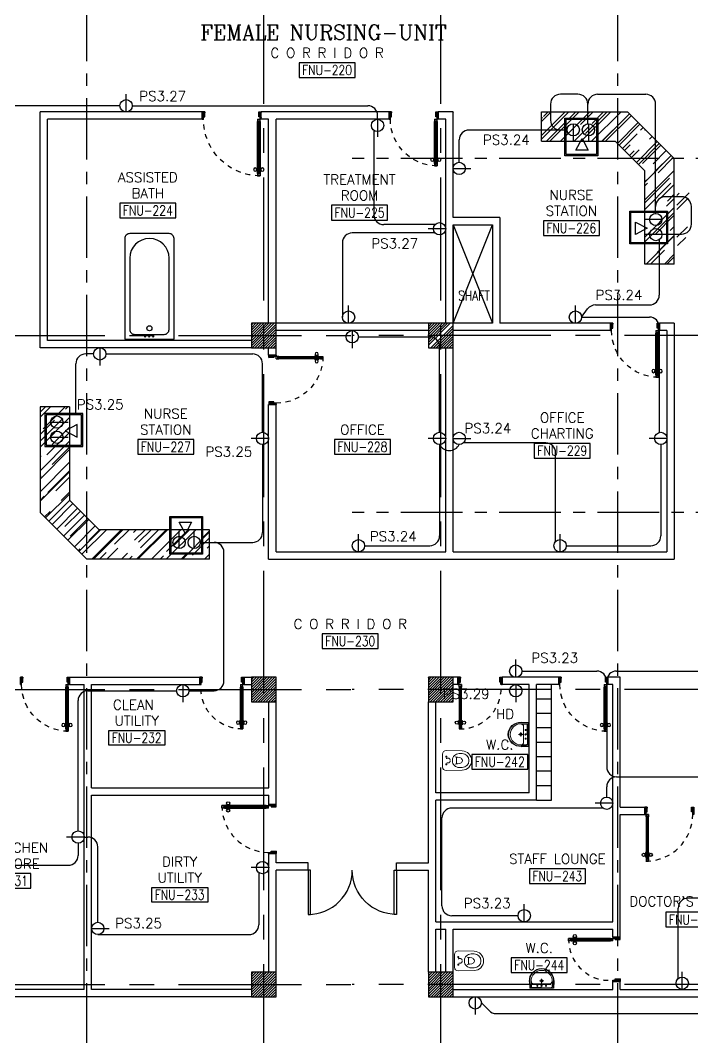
# Model space of a CAD drawing. Extents: x 0 to 93, y -1.5 to 78.
# Drawn here: x 17.48 to 31.15, y 35.54 to 56.23 of the extents above; entities that cross this region are included whole.
import ezdxf
from ezdxf.enums import TextEntityAlignment as Align

# ---------------------------------------------------------------- set-up
doc = ezdxf.new("R2010")
doc.units = 0
doc.header["$MEASUREMENT"] = 0
for name, pattern in [('CENTER', [2, 1.25, -0.25, 0.25, -0.25]), ('CENTERX2', [4, 2.5, -0.5, 0.5, -0.5]), ('DASHED', [0.75, 0.5, -0.25]), ('HIDDEN', [0.375, 0.25, -0.125]), ('HIDDEN2', [0.1875, 0.125, -0.0625])]:
    doc.linetypes.add(name, pattern=pattern)
doc.layers.get('0').update_dxf_attribs({"color": 11, "linetype": 'CONTINUOUS'})
for name, color, linetype in [('AXES', 11, 'CENTERX2'), ('AXES1', 11, 'CENTER'), ('COL', 11, 'CONTINUOUS'), ('COUNTER', 11, 'CONTINUOUS'), ('DOOR', 11, 'CONTINUOUS'), ('E-CLINE', 4, 'CONTINUOUS'), ('E-SOCKETS', 4, 'CONTINUOUS'), ('E-TEXT', 4, 'CONTINUOUS'), ('FIX', 11, 'CONTINUOUS'), ('HAT', 11, 'CONTINUOUS'), ('Locker', 11, 'CONTINUOUS'), ('RM-BOX', 11, 'CONTINUOUS'), ('RM-NAME', 11, 'CONTINUOUS'), ('RM-NO', 11, 'CONTINUOUS'), ('SHAFT', 11, 'CONTINUOUS'), ('WALL', 11, 'CONTINUOUS')]:
    doc.layers.add(name, color=color, linetype=linetype)
doc.styles.add('ROMANC', font='romanc', dxfattribs={"height": 0.1})
doc.styles.add('ROMANS', font='ROMANS.shx', dxfattribs={"width": 0.6})

# ---------------------------------------------------------------- blocks, each defined once
blk = doc.blocks.new('RM1')
at = {"layer": 'RM-BOX'}
blk.add_lwpolyline([(570, -200), (-570, -200), (-570, -500), (570, -500)], close=True, dxfattribs=at)
at = {"layer": 'RM-NAME', "style": 'ROMANS'}
for tag, p in [('ROOMNAME1', (0, 324)), ('ROOMNAME2', (0, 0))]:
    blk.add_attdef(tag, text='', height=200, dxfattribs=at).set_placement(p, align=Align.MIDDLE)
at = {"layer": 'RM-NO', "style": 'ROMANS', "width": 0.8}
blk.add_attdef('ROOMNO', text='', height=200, dxfattribs=at).set_placement((0, -350), align=Align.MIDDLE)
blk = doc.blocks.new('D1000')
at = {"layer": 'DOOR', "color": 7, "linetype": 'ByBlock'}
for p, q in [((0, 0), (-150, 0)), ((-150, 0), (-150, -25)), ((-150, 0), (0, 0)), ((0, -50), (-114, 0)), ((0, -50), (-40, 0)), ((0, -50), (0, 0)), ((-1050, -25), (-1100, -25)), ((-1100, -75), (-1100, -25)), ((-1100, -25), (-1100, -75)), ((-1050, -75), (-1100, -75)), ((-1050, -42), (-1070, -42)), ((-1070, -42), (-1070, -58)), ((-1050, -58), (-1070, -58)), ((-1050, -25), (-1050, -42)), ((-1050, -58), (-1050, -75)), ((-928, -18), (-1018, -18)), ((-1018, -25), (-1018, -18)), ((-1018, -75), (-1018, -82)), ((-928, -82), (-1018, -82)), ((-1005, -9), (-940, -9)), ((-1005, -18), (-1005, -9)), ((-1005, -18), (-940, -18)), ((-1005, -82), (-940, -82)), ((-1005, -82), (-1005, -91)), ((-1005, -91), (-940, -91)), ((-940, -18), (-940, -9)), ((-940, -82), (-940, -91)), ((-928, -25), (-928, -18)), ((-928, -75), (-928, -82)), ((-200, -42), (-200, -25)), ((-200, -25), (-150, -25)), ((-180, -42), (-200, -42)), ((-200, -75), (-200, -58)), ((-200, -58), (-180, -58)), ((-150, -75), (-200, -75)), ((-180, -58), (-180, -42)), ((-150, -75), (-150, -25)), ((-150, -25), (-100, -25)), ((-100, -25), (-100, -50)), ((0, -50), (-100, -37)), ((-100, -50), (0, -50)), ((-150, -975), (-100, -975)), ((-150, -1000), (-150, -975)), ((-150, -1000), (0, -1000)), ((0, -1000), (-150, -1000)), ((0, -950), (-114, -1000)), ((-100, -975), (-100, -950)), ((0, -950), (-100, -963)), ((-100, -950), (0, -950)), ((0, -950), (-40, -1000)), ((0, -950), (0, -1000))]:
    blk.add_line(p, q, dxfattribs=at)
at = {"layer": 'DOOR', "linetype": 'ByBlock'}
for p, q in [((-200, -25), (-1050, -25)), ((-200, -42), (-1050, -42)), ((-200, -58), (-1050, -58)), ((-1050, -75), (-200, -75))]:
    blk.add_line(p, q, dxfattribs=at)
at = {"layer": 'DOOR', "color": 7, "linetype": 'ByBlock'}
for centre in [(-973, 23), (-973, -124)]:
    blk.add_circle(centre, 32.4, dxfattribs=at)
for centre, radius, start, end in [((0, -50), 134, 158.1598, 169.28), ((0, -50), 74.4, 137.7764, 180), ((0, -50), 54.4, 113.2074, 180), ((0, -50), 154, 161.1053, 166.2858), ((0, -50), 114, 154.0838, 167.3774), ((0, -50), 94.4, 148.0182, 180), ((0, -50), 34.4, 90, 180), ((0, -50), 14.4, 90, 180), ((0, -950), 154, 193.7142, 198.8947), ((0, -950), 134, 190.72, 201.8402), ((0, -950), 94.4, 180, 211.9818), ((0, -950), 74.4, 180, 222.2236), ((0, -950), 54.4, 180, 246.7926), ((0, -950), 34.4, 180, 270), ((0, -950), 14.4, 180, 270)]:
    blk.add_arc(centre, radius, start, end, dxfattribs=at)
at = {"layer": 'DOOR', "linetype": 'HIDDEN', "ltscale": 0.5}
blk.add_arc((-149, -24), 951, 180.0434, 269.9667, dxfattribs=at)
blk = doc.blocks.new('DOOR100')
at = {"layer": 'DOOR', "color": 0, "linetype": 'ByBlock'}
for p, q in [((-76, 1251), (-76, 1301)), ((-76, 1301), (-26, 1301)), ((-26, 1301), (-76, 1301)), ((-59, 1251), (-76, 1251)), ((-59, 1251), (-59, 1271)), ((-43, 1271), (-59, 1271)), ((-43, 1251), (-43, 1271)), ((-26, 1251), (-43, 1251)), ((-26, 1251), (-26, 1301)), ((-92, 1206), (-92, 1141)), ((-83, 1206), (-92, 1206)), ((-83, 1141), (-92, 1141)), ((-83, 1129), (-83, 1219)), ((-76, 1219), (-83, 1219)), ((-83, 1206), (-83, 1141)), ((-76, 1129), (-83, 1129)), ((-26, 1219), (-19, 1219)), ((-26, 1129), (-19, 1129)), ((-19, 1129), (-19, 1219)), ((-19, 1206), (-19, 1141)), ((-19, 1206), (-10, 1206)), ((-19, 1141), (-10, 1141)), ((-10, 1206), (-10, 1141)), ((-1201, 0), (-1201, 150)), ((-1201, 150), (-1176, 150)), ((-1201, 150), (-1201, 0)), ((-1151, 0), (-1201, 0)), ((-1176, 150), (-1176, 100)), ((-1176, 100), (-1151, 100)), ((-1151, 100), (-1151, 0)), ((-76, 200), (-59, 200)), ((-76, 150), (-76, 200)), ((-76, 150), (-26, 150)), ((-59, 200), (-59, 180)), ((-59, 180), (-43, 180)), ((-51, 100), (-51, 0)), ((-26, 100), (-51, 100)), ((-51, 0), (-1, 0)), ((-43, 200), (-26, 200)), ((-43, 180), (-43, 200)), ((-26, 200), (-26, 150)), ((-1, 150), (-26, 150)), ((-26, 150), (-26, 100)), ((-1, 150), (-1, 0))]:
    blk.add_line(p, q, dxfattribs=at)
at = {"layer": 'DOOR', "linetype": 'ByBlock'}
for p, q in [((-76, 1251), (-76, 200)), ((-59, 200), (-59, 1251)), ((-43, 200), (-43, 1251)), ((-26, 200), (-26, 1251))]:
    blk.add_line(p, q, dxfattribs=at)
at = {"layer": 'DOOR', "color": 9, "linetype": 'ByBlock'}
for p, q in [((-1151, 0), (-1201, 114)), ((-1151, 0), (-1201, 40)), ((-1151, 0), (-1164, 100)), ((-51, 0), (-1, 114)), ((-51, 0), (-38, 100)), ((-51, 0), (-1, 40))]:
    blk.add_line(p, q, dxfattribs=at)
at = {"layer": 'DOOR', "color": 0, "linetype": 'ByBlock'}
for centre in [(-125, 1174), (22, 1174)]:
    blk.add_circle(centre, 32.4, dxfattribs=at)
at = {"layer": 'DOOR', "linetype": 'HIDDEN', "ltscale": 0.5}
blk.add_arc((-27, 152), 1149, 89.961, 180.0931, dxfattribs=at)
at = {"layer": 'DOOR', "color": 9, "linetype": 'ByBlock'}
for centre, radius, start, end in [((-1151, 0), 154, 103.7142, 108.8947), ((-1151, 0), 134, 100.72, 111.8402), ((-1151, 0), 94.4, 90, 121.9818), ((-1151, 0), 74.4, 90, 132.2236), ((-1151, 0), 54.4, 90, 156.7926), ((-1151, 0), 34.4, 90, 180), ((-1151, 0), 14.4, 90, 180), ((-51, 0), 94.4, 58.0182, 90), ((-51, 0), 74.4, 47.7764, 90), ((-51, 0), 54.4, 23.2074, 90), ((-51, 0), 34.4, 0, 90), ((-51, 0), 14.4, 0, 90), ((-51, 0), 134, 68.1598, 79.28), ((-51, 0), 114, 64.0838, 77.3774), ((-51, 0), 154, 71.1053, 76.2858)]:
    blk.add_arc(centre, radius, start, end, dxfattribs=at)
blk = doc.blocks.new('DOOR90')
at = {"layer": 'DOOR', "linetype": 'ByBlock'}
for p, q in [((0, 0), (-150, 0)), ((-200, -25), (-1000, -25)), ((-200, -42), (-1000, -42)), ((-200, -58), (-1000, -58)), ((-1000, -75), (-200, -75))]:
    blk.add_line(p, q, dxfattribs=at)
at = {"layer": 'DOOR', "color": 0, "linetype": 'ByBlock'}
for p, q in [((-150, 0), (-150, -25)), ((-150, 0), (0, 0)), ((0, -50), (0, 0)), ((-1050, -25), (-1050, -75)), ((-1050, -75), (-1050, -25)), ((-1000, -25), (-1050, -25)), ((-1000, -75), (-1050, -75)), ((-1020, -42), (-1020, -58)), ((-1000, -42), (-1020, -42)), ((-1000, -58), (-1020, -58)), ((-1000, -25), (-1000, -42)), ((-1000, -58), (-1000, -75)), ((-968, -25), (-968, -18)), ((-878, -18), (-968, -18)), ((-968, -75), (-968, -82)), ((-878, -82), (-968, -82)), ((-955, -18), (-955, -9)), ((-955, -9), (-890, -9)), ((-955, -18), (-890, -18)), ((-955, -82), (-955, -91)), ((-955, -82), (-890, -82)), ((-955, -91), (-890, -91)), ((-890, -18), (-890, -9)), ((-890, -82), (-890, -91)), ((-878, -25), (-878, -18)), ((-878, -75), (-878, -82)), ((-200, -42), (-200, -25)), ((-200, -25), (-150, -25)), ((-180, -42), (-200, -42)), ((-200, -75), (-200, -58)), ((-200, -58), (-180, -58)), ((-150, -75), (-200, -75)), ((-180, -58), (-180, -42)), ((-150, -75), (-150, -25)), ((-150, -25), (-100, -25)), ((-100, -25), (-100, -50)), ((-100, -50), (0, -50)), ((-150, -900), (-150, -875)), ((-150, -875), (-100, -875)), ((0, -900), (-150, -900)), ((-150, -900), (0, -900)), ((-100, -850), (0, -850)), ((-100, -875), (-100, -850)), ((0, -850), (0, -900))]:
    blk.add_line(p, q, dxfattribs=at)
at = {"layer": 'DOOR', "color": 9, "linetype": 'ByBlock'}
for p, q in [((0, -50), (-114, 0)), ((0, -50), (-40, 0)), ((0, -50), (-100, -37)), ((0, -850), (-114, -900)), ((0, -850), (-100, -863)), ((0, -850), (-40, -900))]:
    blk.add_line(p, q, dxfattribs=at)
at = {"layer": 'DOOR', "color": 0, "linetype": 'ByBlock'}
for centre in [(-923, 24), (-923, -124)]:
    blk.add_circle(centre, 32.4, dxfattribs=at)
at = {"layer": 'DOOR', "color": 9, "linetype": 'ByBlock'}
for centre, radius, start, end in [((0, -50), 74.4, 137.7764, 180), ((0, -50), 54.4, 113.2074, 180), ((0, -50), 154, 161.1053, 166.2858), ((0, -50), 134, 158.1598, 169.28), ((0, -50), 114, 154.0838, 167.3774), ((0, -50), 94.4, 148.0182, 180), ((0, -50), 34.4, 90, 180), ((0, -50), 14.4, 90, 180), ((0, -850), 154, 193.7142, 198.8947), ((0, -850), 134, 190.72, 201.8402), ((0, -850), 94.4, 180, 211.9818), ((0, -850), 74.4, 180, 222.2236), ((0, -850), 54.4, 180, 246.7926), ((0, -850), 34.4, 180, 270), ((0, -850), 14.4, 180, 270)]:
    blk.add_arc(centre, radius, start, end, dxfattribs=at)
at = {"layer": 'DOOR', "linetype": 'HIDDEN', "ltscale": 0.5}
blk.add_arc((-222, -50), 828, 178.2701, 275.003, dxfattribs=at)
blk = doc.blocks.new('BTUB1')
at = {"layer": 'FIX'}
for points in [[(-500, -25), (-500, -2075, 0.414214), (-400, -2175), (400, -2175, 0.414214), (500, -2075), (500, -25)], [(-400, -1675, 1), (400, -1675), (400, -225, 0.414214), (300, -125), (-300, -125, 0.414214), (-400, -225)]]:
    blk.add_lwpolyline(points, format="xyb", close=True, dxfattribs=at)
for centre, radius in [((-75, -81), 11), ((0, -250), 52.2), ((5, -81), 11), ((85, -81), 11)]:
    blk.add_circle(centre, radius, dxfattribs=at)
blk = doc.blocks.new('WC1')
at = {"layer": 'FIX', "lineweight": 20}
for p, q in [((-727, 5), (-727, -5)), ((-674, 5), (-674, -5)), ((-534, 24), (-540, 0)), ((-540, 0), (-534, -24)), ((-210, 204), (-538, 194)), ((-475, 141), (-538, 141)), ((-395, 76), (-490, 60)), ((-339, 5), (-339, -5)), ((-137, 0), (-137, 131)), ((-137, -131), (-137, 0)), ((-538, -141), (-475, -141)), ((-538, -194), (-210, -204)), ((-490, -60), (-395, -76)), ((-213, -204), (-210, -204))]:
    blk.add_line(p, q, dxfattribs=at)
at = {"layer": 'FIX', "linetype": 'Continuous', "lineweight": 20}
blk.add_line((-420, -47), (-420, 45), dxfattribs=at)
at = {"layer": 'FIX', "linetype": 'HIDDEN2', "lineweight": 20, "ltscale": 0.3}
blk.add_circle((-245, 0), 49.8, dxfattribs=at)
at = {"layer": 'FIX', "linetype": 'HIDDEN', "lineweight": 20, "ltscale": 0.05}
for centre in [(-213, 78), (-213, -77)]:
    blk.add_circle(centre, 11.6, dxfattribs=at)
at = {"layer": 'FIX', "lineweight": 20}
for centre, radius, start, end in [((-538, 5), 189, 90, 180), ((-538, 5), 136, 90, 180), ((-473, -7), 68.2, 128.9242, 152.8468), ((-464, -18), 82, 108.496, 128.9242), ((-475, 5), 136, 360, 90), ((-210, 131), 73, 360, 90), ((-538, -5), 189, 180, 270), ((-538, -5), 136, 180, 270), ((-473, 7), 68.2, 207.1532, 231.0758), ((-464, 18), 82, 231.0758, 251.504), ((-475, -5), 136, 270, 0), ((-210, -131), 73, 270, 0)]:
    blk.add_arc(centre, radius, start, end, dxfattribs=at)
at = {"layer": 'FIX', "linetype": 'Continuous', "lineweight": 20}
for centre, start, end in [((-443, 46), 357.6662, 91.6121), ((-442, -46), 268.3879, 2.3338)]:
    blk.add_arc(centre, 22.3, start, end, dxfattribs=at)
blk = doc.blocks.new('A$C3A782592')
at = {"layer": 'COUNTER', "linetype": 'ByBlock'}
for p, q in [((0, 3100), (0, 951)), ((600, 3100), (0, 3100)), ((600, 3100), (600, 1200)), ((1200, 600), (600, 1200)), ((951, 0), (0, 951)), ((3450, 600), (1200, 600)), ((3450, 0), (3450, 600)), ((3450, 0), (951, 0))]:
    blk.add_line(p, q, dxfattribs=at)
blk = doc.blocks.new('LAV1')
at = {"layer": 'FIX', "linetype": 'DASHED', "lineweight": 20, "ltscale": 0.05}
for p, q in [((0, 170), (0, 270)), ((0, 170), (0, 270)), ((50, 220), (-50, 220))]:
    blk.add_line(p, q, dxfattribs=at)
at = {"layer": 'FIX', "linetype": 'ByBlock', "ltscale": 0.3}
for p, q in [((-280, 210), (-275, 50)), ((-245, 210), (-245, 85)), ((0, 60), (-220, 60)), ((0, 60), (220, 60)), ((245, 210), (245, 85)), ((280, 210), (275, 50))]:
    blk.add_line(p, q, dxfattribs=at)
at = {"layer": 'FIX', "linetype": 'Continuous', "lineweight": 20}
for p, q in [((-275, 210), (-275, 50)), ((0, 50), (-275, 50)), ((0, 50), (-252, 50)), ((0, 155), (-181, 155)), ((0, 155), (181, 155)), ((0, 50), (275, 50)), ((0, 50), (252, 50)), ((275, 210), (275, 50))]:
    blk.add_line(p, q, dxfattribs=at)
at = {"layer": 'FIX', "lineweight": 20}
for p, q in [((16, 107), (-15, 107)), ((0, 92), (0, 123))]:
    blk.add_line(p, q, dxfattribs=at)
for centre, radius in [((0, 220), 29.5), ((0, 220), 22.5), ((0, 107), 15.5)]:
    blk.add_circle(centre, radius, dxfattribs=at)
at = {"layer": 'FIX', "linetype": 'HIDDEN', "lineweight": 20, "ltscale": 0.05}
for centre in [(-100, 107), (100, 107)]:
    blk.add_circle(centre, 12.4, dxfattribs=at)
at = {"layer": 'FIX', "linetype": 'ByBlock', "ltscale": 0.3}
for centre, radius, start, end in [((7, 220), 287, 91.3776, 182.0064), ((-7, 220), 287, 357.9936, 88.6224), ((-220, 85), 24.9, 179.7021, 269.9486), ((220, 85), 24.9, 270.0514, 0.2979)]:
    blk.add_arc(centre, radius, start, end, dxfattribs=at)
at = {"layer": 'FIX', "linetype": 'Continuous', "lineweight": 20}
for centre, radius, start, end in [((8, 217), 283, 91.6988, 181.351), ((-8, 217), 283, 358.649, 88.3012), ((8, 212), 253, 91.7328, 180.4884), ((-8, 212), 253, 359.5116, 88.2672), ((-179, 222), 66.9, 190.2006, 268.0786), ((179, 222), 66.9, 271.9214, 349.7994)]:
    blk.add_arc(centre, radius, start, end, dxfattribs=at)
blk = doc.blocks.new('*X24')
at = {"color": 0}
for p, q in [((196689, 162747), (197131, 163190)), ((196689, 162800), (197078, 163190)), ((196689, 162853), (197025, 163190)), ((196689, 162907), (196972, 163190)), ((196689, 162960), (196919, 163190)), ((196689, 163013), (196866, 163190)), ((196689, 163066), (196813, 163190)), ((196689, 163119), (196760, 163190)), ((196689, 163172), (196707, 163190)), ((196737, 162690), (197189, 163141)), ((196790, 162690), (197189, 163088)), ((196843, 162690), (197189, 163035)), ((196896, 162690), (197189, 162982)), ((196949, 162690), (197189, 162929)), ((197002, 162690), (197189, 162876)), ((197055, 162690), (197189, 162823)), ((197108, 162690), (197189, 162770)), ((197161, 162690), (197189, 162717))]:
    blk.add_line(p, q, dxfattribs=at)
blk = doc.blocks.new('*X26')
at = {"color": 0}
for p, q in [((196689, 149542), (197136, 149990)), ((196689, 149595), (197083, 149990)), ((196689, 149648), (197030, 149990)), ((196689, 149701), (196977, 149990)), ((196689, 149754), (196924, 149990)), ((196689, 149807), (196871, 149990)), ((196689, 149860), (196818, 149990)), ((196689, 149913), (196765, 149990)), ((196689, 149966), (196712, 149990)), ((196689, 149489), (197189, 149989)), ((196742, 149490), (197189, 149936)), ((196795, 149490), (197189, 149883)), ((196848, 149490), (197189, 149830)), ((196901, 149490), (197189, 149777)), ((196954, 149490), (197189, 149724)), ((197007, 149490), (197189, 149671)), ((197060, 149490), (197189, 149618)), ((197113, 149490), (197189, 149565)), ((197166, 149490), (197189, 149512))]:
    blk.add_line(p, q, dxfattribs=at)
blk = doc.blocks.new('COL50')
at = {"layer": 'COL'}
blk.add_lwpolyline([(-250, 250), (-250, -250), (250, -250), (250, 250)], close=True, dxfattribs=at)
blk = doc.blocks.new('*X18')
at = {"color": 0}
for p, q in [((80579, 149522), (81047, 149990)), ((80579, 149575), (80994, 149990)), ((80579, 149628), (80941, 149990)), ((80579, 149681), (80888, 149990)), ((80579, 149734), (80835, 149990)), ((80579, 149787), (80782, 149990)), ((80579, 149840), (80729, 149990)), ((80579, 149893), (80676, 149990)), ((80579, 149946), (80623, 149990)), ((80600, 149490), (81079, 149969)), ((80653, 149490), (81079, 149916)), ((80706, 149490), (81079, 149863)), ((80759, 149490), (81079, 149810)), ((80812, 149490), (81079, 149757)), ((80865, 149490), (81079, 149704)), ((80918, 149490), (81079, 149651)), ((80971, 149490), (81079, 149598)), ((81024, 149490), (81079, 149545)), ((81077, 149490), (81079, 149492))]:
    blk.add_line(p, q, dxfattribs=at)
blk = doc.blocks.new('*X17')
at = {"color": 0}
for p, q in [((80579, 155515), (81054, 155990)), ((80579, 155568), (81001, 155990)), ((80579, 155621), (80948, 155990)), ((80579, 155674), (80895, 155990)), ((80579, 155727), (80842, 155990)), ((80579, 155780), (80789, 155990)), ((80579, 155833), (80736, 155990)), ((80579, 155886), (80683, 155990)), ((80579, 155939), (80630, 155990)), ((80607, 155490), (81079, 155962)), ((80660, 155490), (81079, 155909)), ((80713, 155490), (81079, 155856)), ((80766, 155490), (81079, 155803)), ((80819, 155490), (81079, 155750)), ((80872, 155490), (81079, 155697)), ((80925, 155490), (81079, 155644)), ((80978, 155490), (81079, 155591)), ((81031, 155490), (81079, 155538))]:
    blk.add_line(p, q, dxfattribs=at)
blk = doc.blocks.new('*X15')
at = {"color": 0}
for p, q in [((80579, 162727), (81042, 163190)), ((80579, 162780), (80989, 163190)), ((80579, 162833), (80936, 163190)), ((80579, 162886), (80883, 163190)), ((80579, 162939), (80829, 163190)), ((80579, 162993), (80776, 163190)), ((80579, 163046), (80723, 163190)), ((80579, 163099), (80670, 163190)), ((80579, 163152), (80617, 163190)), ((80595, 162690), (81079, 163174)), ((80648, 162690), (81079, 163121)), ((80701, 162690), (81079, 163068)), ((80754, 162690), (81079, 163015)), ((80807, 162690), (81079, 162962)), ((80860, 162690), (81079, 162909)), ((80913, 162690), (81079, 162856)), ((80966, 162690), (81079, 162803)), ((81019, 162690), (81079, 162750)), ((81072, 162690), (81079, 162697))]:
    blk.add_line(p, q, dxfattribs=at)
blk = doc.blocks.new('*X16')
at = {"color": 0}
for p, q in [((84179, 155509), (84660, 155990)), ((84179, 155562), (84607, 155990)), ((84179, 155615), (84554, 155990)), ((84179, 155668), (84501, 155990)), ((84179, 155721), (84448, 155990)), ((84179, 155774), (84395, 155990)), ((84179, 155827), (84342, 155990)), ((84179, 155880), (84289, 155990)), ((84179, 155933), (84236, 155990)), ((84179, 155986), (84183, 155990)), ((84213, 155490), (84679, 155956)), ((84266, 155490), (84679, 155903)), ((84319, 155490), (84679, 155850)), ((84372, 155490), (84679, 155796)), ((84426, 155490), (84679, 155743)), ((84479, 155490), (84679, 155690)), ((84532, 155490), (84679, 155637)), ((84585, 155490), (84679, 155584)), ((84638, 155490), (84679, 155531))]:
    blk.add_line(p, q, dxfattribs=at)

msp = doc.modelspace()

# ---------------------------------------------------------------- hatches: boundary and pattern name
at = {"layer": 'COUNTER', "linetype": 'ByBlock'}
h = msp.add_hatch(dxfattribs=at)
h.set_pattern_fill('AR-RROOF', color=256, scale=0.32, angle=45, style=0)
h.set_pattern_definition([(45, (-58.39757, -113.09973), (0.271529, 0.72407734), [4.8, -0.64, 1.6, -0.32]), (45, (-58.20976, -112.68565), (-0.5272188, 0.0746705), [0.96, -0.1056, 1.92, -0.24]), (45, (-58.47677, -112.79426), (1.025022, 1.32822938), [2.56, -0.448, 1.28, -0.32])])
h.paths.add_polyline_path([(18.4817, 48.37), (17.8817, 48.37), (17.8817, 46.2215), (17.9581, 46.145), (18.8067, 46.145), (18.4817, 46.47)])
h.paths.add_polyline_path([(18.8317, 45.2715), (18.8317, 46.12), (18.8067, 46.145), (17.9581, 46.145)])
h.paths.add_polyline_path([(21.3317, 45.27), (21.3317, 45.87), (19.0817, 45.87), (18.8317, 46.12), (18.8317, 45.2715), (18.8331, 45.27)])

# ---------------------------------------------------------------- linework, layer by layer
at = {"layer": 'AXES'}
for p, q in [((22.4317, -1.4643), (22.4317, 77.3484)), ((26.0317, -1.4643), (26.0317, 77.3484)), ((0.7, 49.82), (24.2317, 49.82)), ((92.2717, 49.82), (24.2317, 49.82)), ((0.7, 42.62), (24.2317, 42.62)), ((92.2717, 42.62), (24.2317, 42.62)), ((0.7, 36.62), (24.2317, 36.62)), ((92.2717, 36.62), (24.2317, 36.62))]:
    msp.add_line(p, q, dxfattribs=at)
at = {"layer": 'AXES1'}
for p, q in [((18.8317, 5.4), (18.8317, 64.22)), ((29.6317, 5.4), (29.6317, 64.22)), ((82.4717, 53.42), (24.2317, 53.42)), ((82.4717, 46.22), (24.2317, 46.22))]:
    msp.add_line(p, q, dxfattribs=at)
at = {"layer": 'COUNTER'}
for p, q in [((28.0817, 53.8884), (28.5633, 54.37)), ((28.0817, 54.1726), (28.279, 54.37)), ((28.0817, 53.812), (28.6396, 54.37)), ((28.0817, 54.2363), (28.0983, 54.2529)), ((28.1195, 54.2742), (28.2154, 54.37)), ((28.2475, 53.77), (28.8475, 54.37)), ((28.4639, 53.77), (29.0639, 54.37)), ((28.6138, 54.2042), (28.7796, 54.37)), ((28.8747, 54.1129), (29.1318, 54.37)), ((28.8882, 53.77), (29.4882, 54.37)), ((28.9744, 53.9284), (29.416, 54.37)), ((29.1003, 53.77), (29.7003, 54.37)), ((29.1081, 54.1342), (29.3439, 54.37)), ((29.3124, 53.77), (29.8713, 54.3289)), ((29.3845, 53.77), (29.8951, 54.2805)), ((29.6023, 54.0641), (29.8692, 54.331)), ((28.1796, 53.77), (28.5438, 54.1342)), ((28.7439, 53.77), (29.0381, 54.0641)), ((29.6252, 53.7264), (30.0495, 54.1507)), ((29.6592, 53.6925), (30.0834, 54.1167)), ((30.0966, 53.9941), (30.1513, 54.0489)), ((30.1793, 53.9963), (30.1916, 54.0086)), ((28.5318, 53.77), (28.5777, 53.816)), ((29.3082, 53.77), (29.5323, 53.9941)), ((29.7271, 53.6246), (30.0266, 53.9241)), ((30.279, 53.8117), (30.3338, 53.8664)), ((29.7674, 53.5843), (29.8823, 53.6993)), ((29.9095, 53.4422), (30.0669, 53.5996)), ((30.0092, 53.3425), (30.4335, 53.7667)), ((30.0516, 53.3), (30.4759, 53.7243)), ((30.1348, 53.3196), (30.5077, 53.6925)), ((30.1817, 52.9422), (30.7198, 53.4803)), ((30.3512, 53.3153), (30.618, 53.5822)), ((30.3787, 53.1477), (30.7156, 53.4846)), ((30.4509, 53.1308), (30.7601, 53.44)), ((30.1817, 52.5773), (30.7817, 53.1773)), ((30.1817, 52.5179), (30.6863, 53.0226)), ((30.1817, 52.9507), (30.2196, 52.9886)), ((30.1817, 52.8616), (30.2387, 52.9186)), ((30.1817, 52.3864), (30.7139, 52.9186)), ((30.523, 52.6344), (30.7817, 52.893)), ((30.6227, 52.4498), (30.7817, 52.6088)), ((30.6439, 52.5559), (30.7817, 52.6936)), ((30.8346, 52.4714), (31.0847, 52.7215)), ((30.8346, 52.6708), (30.879, 52.7151)), ((30.8346, 52.3865), (31.0635, 52.6154)), ((30.1817, 51.8221), (30.7817, 52.4221)), ((30.1817, 51.7245), (30.7817, 52.3245)), ((30.3893, 51.8771), (30.7817, 52.2694)), ((30.6948, 51.9534), (30.7817, 52.0403)), ((30.8346, 51.818), (31.0508, 52.0342)), ((30.2065, 51.27), (30.7817, 51.8451)), ((30.4296, 51.5058), (30.7817, 51.8578)), ((30.8468, 51.6478), (31.0126, 51.8136)), ((30.2956, 51.27), (30.5824, 51.5567)), ((30.5799, 51.27), (30.7817, 51.4718)), ((30.6308, 51.27), (30.7817, 51.4209)), ((30.7581, 51.27), (30.7817, 51.2936))]:
    msp.add_line(p, q, dxfattribs=at)
at = {"layer": 'COUNTER', "linetype": 'ByBlock'}
for p, q in [((28.0817, 54.37), (29.8302, 54.37)), ((28.0817, 53.77), (28.0817, 54.37)), ((30.7817, 53.4185), (29.8302, 54.37)), ((28.0817, 53.77), (29.5817, 53.77)), ((30.1817, 53.17), (29.5817, 53.77)), ((30.7817, 51.27), (30.7817, 53.4185)), ((30.1817, 51.27), (30.1817, 53.17)), ((30.7817, 51.27), (30.1817, 51.27))]:
    msp.add_line(p, q, dxfattribs=at)
at = {"layer": 'DOOR'}
for points in [[(23.3317, 38.045), (23.3817, 38.045), (23.3817, 38.945), (23.3317, 38.945), (23.3317, 38.045, 0.4142136), (24.2317, 38.945, 0.4142136)], [(23.3317, 38.045), (23.3817, 38.045), (23.3817, 38.945), (23.3317, 38.945), (23.3317, 38.045, 0.4142136), (24.2317, 38.945, 0.4142136)], [(23.3317, 38.045), (23.3817, 38.045), (23.3817, 38.945), (23.3317, 38.945), (23.3317, 38.045, 0.4142136), (24.2317, 38.945, 0.4142136)], [(23.3317, 38.045), (23.3817, 38.045), (23.3817, 38.945), (23.3317, 38.945), (23.3317, 38.045, 0.4142136), (24.2317, 38.945, 0.4142136)], [(25.1316, 38.045), (25.0816, 38.045), (25.0817, 38.945), (25.1317, 38.945), (25.1316, 38.045, -0.4142136), (24.2317, 38.945, -0.4142136)], [(25.1316, 38.045), (25.0816, 38.045), (25.0817, 38.945), (25.1317, 38.945), (25.1316, 38.045, -0.4142136), (24.2317, 38.945, -0.4142136)], [(25.1316, 38.045), (25.0816, 38.045), (25.0817, 38.945), (25.1317, 38.945), (25.1316, 38.045, -0.4142136), (24.2317, 38.945, -0.4142136)], [(25.1316, 38.045), (25.0816, 38.045), (25.0817, 38.945), (25.1317, 38.945), (25.1316, 38.045, -0.4142136), (24.2317, 38.945, -0.4142136)]]:
    msp.add_lwpolyline(points, format="xyb", dxfattribs=at)
at = {"layer": 'E-CLINE', "color": 4}
for p, q in [((28.8225, 54.7275), (28.4644, 54.7275)), ((29.2225, 54.7275), (30.1999, 54.7275)), ((19.5067, 54.495), (15.4067, 54.495)), ((19.7567, 54.495), (24.5463, 54.495)), ((19.7567, 54.495), (24.5463, 54.495)), ((28.2644, 54.5275), (28.2644, 54.1994)), ((29.0225, 54.1283), (29.0225, 54.5275)), ((30.3999, 52.3048), (30.3999, 54.5275)), ((24.7463, 54.22), (24.7463, 54.295)), ((24.7463, 54.22), (24.7463, 54.295)), ((24.6714, 53.9941), (24.6714, 52.2754)), ((24.6714, 53.9941), (24.6714, 52.2754)), ((28.6017, 53.9994), (26.6067, 53.9994)), ((30.928, 52.6421), (30.5999, 52.6421)), ((31.128, 52.084), (31.128, 52.4421)), ((25.9145, 52.0754), (24.8714, 52.0754)), ((25.9145, 52.0754), (24.8714, 52.0754)), ((25.9145, 51.9065), (24.2318, 51.9065)), ((25.9145, 51.9065), (24.3568, 51.9065)), ((30.4751, 51.7691), (30.4751, 50.6412)), ((30.5288, 51.884), (30.928, 51.884)), ((24.0318, 51.7065), (24.0318, 50.195)), ((24.0318, 51.4732), (24.0318, 50.195)), ((30.4751, 49.995), (30.4751, 47.8495)), ((24.3567, 49.795), (25.8067, 49.795)), ((24.3567, 49.795), (25.8067, 49.795)), ((26.0067, 47.8536), (26.0067, 49.595)), ((26.0067, 47.8536), (26.0067, 49.245)), ((26.0067, 47.6036), (26.0067, 45.745)), ((26.0067, 47.6036), (26.0067, 45.745)), ((28.1683, 47.6349), (26.4894, 47.6349)), ((28.1683, 47.6349), (26.4894, 47.6349)), ((30.5067, 47.6036), (30.5067, 45.745)), ((28.3683, 45.6334), (28.3683, 47.4349)), ((28.3683, 45.6334), (28.3683, 47.4349)), ((24.4819, 45.545), (25.8067, 45.545)), ((24.4819, 45.545), (25.8067, 45.545)), ((28.5817, 45.545), (30.3067, 45.545)), ((28.5817, 45.545), (30.3067, 45.545)), ((27.6812, 42.995), (29.2057, 42.995)), ((29.6056, 42.995), (32.6567, 42.995)), ((29.4057, 42.795), (29.4057, 41.0439)), ((18.8567, 42.595), (20.6601, 42.595)), ((18.6567, 39.745), (18.6567, 42.395)), ((29.6057, 40.8439), (31.4666, 40.8439)), ((29.4057, 40.4325), (29.4057, 40.6439)), ((29.3307, 40.2075), (26.2557, 40.2075)), ((26.0557, 38.22), (26.0557, 40.0075)), ((18.6567, 39.495), (18.6567, 39.2443)), ((15.8067, 39.0443), (18.4567, 39.0443)), ((32.7817, 38.375), (31.0601, 38.375)), ((30.8601, 36.739), (30.8601, 38.175)), ((27.6057, 38.02), (26.2557, 38.02)), ((27.1555, 36.0281), (35.0083, 36.0281))]:
    msp.add_line(p, q, dxfattribs=at)
at = {"layer": 'E-CLINE', "linetype": 'Continuous'}
for p, q in [((26.4067, 53.3438), (26.4067, 53.7994)), ((28.8942, 50.195), (29.0177, 50.3608)), ((29.1781, 50.4412), (30.2751, 50.4412)), ((28.8942, 50.195), (30.2751, 50.195)), ((22.4067, 47.6036), (22.4067, 45.8117)), ((20.9101, 42.595), (21.422, 42.595)), ((18.7817, 39.62), (18.8567, 39.62)), ((19.0567, 37.886), (19.0567, 39.42)), ((22.3315, 38.8974), (22.3315, 37.836)), ((19.0567, 37.636), (22.1315, 37.636)), ((26.8588, 36.245), (27.0127, 36.0881))]:
    msp.add_line(p, q, dxfattribs=at)
at = {"layer": 'E-CLINE', "color": 4, "linetype": 'Continuous'}
for p, q in [((18.9713, 49.445), (18.8102, 49.445)), ((19.2213, 49.445), (22.2067, 49.445)), ((18.6102, 48.231), (18.6102, 49.245)), ((22.4067, 47.8536), (22.4067, 49.245)), ((21.1886, 45.6117), (22.2067, 45.6117)), ((21.622, 42.795), (21.622, 45.4117))]:
    msp.add_line(p, q, dxfattribs=at)
at = {"layer": 'E-CLINE', "color": 4}
for centre, start, end in [((28.4644, 54.5275), 90, 180), ((28.8225, 54.5275), 0, 90), ((29.2225, 54.5275), 90, 180), ((30.1999, 54.5275), 0, 90), ((24.5463, 54.295), 0, 90), ((24.5463, 54.295), 0, 90), ((28.4644, 54.1994), 180, 270), ((30.5999, 52.4421), 90, 180), ((30.928, 52.4421), 0, 90), ((24.8714, 52.2754), 180, 270), ((24.8714, 52.2754), 180, 270), ((30.928, 52.084), 270, 0), ((24.2318, 51.7065), 90, 180), ((25.8067, 49.595), 0, 90), ((28.1683, 47.4349), 0, 90), ((25.8067, 45.745), 270, 0), ((25.8067, 45.745), 270, 0), ((30.3067, 45.745), 270, 0), ((29.2057, 42.795), 0, 90), ((29.6056, 42.795), 90, 180), ((18.8567, 42.395), 90, 180), ((29.6057, 41.0439), 180, 270), ((29.6057, 40.6439), 90, 180), ((26.2557, 40.0075), 90, 180), ((18.4567, 39.2443), 270, 0), ((31.0601, 38.175), 90, 180), ((26.2557, 38.22), 180, 270)]:
    msp.add_arc(centre, 0.2, start, end, dxfattribs=at)
at = {"layer": 'E-CLINE', "linetype": 'Continuous'}
for centre, start, end in [((26.6067, 53.7994), 90, 180), ((30.2751, 50.6412), 270, 0), ((29.1781, 50.2412), 90, 143.30239), ((30.2751, 49.995), 0, 90), ((22.2067, 45.8117), 270, 0), ((21.422, 42.795), 270, 0), ((18.8567, 39.42), 0, 90), ((22.1315, 37.836), 270, 0), ((27.1555, 36.2281), 224.43914, 270)]:
    msp.add_arc(centre, 0.2, start, end, dxfattribs=at)
at = {"layer": 'E-CLINE', "color": 4, "linetype": 'Continuous'}
for centre, radius, start, end in [((18.8102, 49.245), 0.2, 90, 180), ((22.2067, 49.245), 0.2, 0, 90), ((26.2067, 47.7066), 0.225, 207.24896, 332.75104), ((21.422, 45.4117), 0.2, 0, 90)]:
    msp.add_arc(centre, radius, start, end, dxfattribs=at)
at = {"layer": 'E-SOCKETS'}
for p, q in [((19.6317, 54.37), (19.6317, 54.7283)), ((24.7463, 54.22), (24.7463, 53.8617)), ((24.7463, 54.22), (24.7463, 53.8617)), ((28.5555, 54.2442), (29.2228, 54.2442)), ((28.5555, 53.4745), (28.5555, 54.2442)), ((29.2228, 54.2442), (29.2228, 53.4745)), ((28.7266, 54.1289), (28.7266, 53.7705)), ((29.0343, 54.1289), (29.0343, 53.7705)), ((29.2228, 53.4745), (28.5555, 53.4745)), ((26.2817, 53.2188), (26.64, 53.2188)), ((26.2817, 53.2188), (26.64, 53.2188)), ((29.875, 52.351), (30.6447, 52.351)), ((29.875, 51.6836), (29.875, 52.351)), ((30.6447, 52.351), (30.6447, 51.6836)), ((30.5293, 52.1799), (30.171, 52.1799)), ((26.1317, 51.991), (25.7733, 51.991)), ((26.1317, 51.991), (25.7733, 51.991)), ((30.5293, 51.8722), (30.171, 51.8722)), ((30.6447, 51.6836), (29.875, 51.6836)), ((24.1568, 50.07), (24.1568, 50.4283)), ((24.1568, 50.07), (24.1568, 50.4283)), ((28.7692, 50.07), (28.7692, 50.4283)), ((28.7692, 50.07), (28.7692, 50.4283)), ((24.2317, 49.92), (24.2317, 49.5617)), ((24.2317, 49.92), (24.2317, 49.5617)), ((19.0963, 49.57), (19.0963, 49.2117)), ((19.0963, 49.57), (19.0963, 49.2117)), ((17.9826, 48.231), (17.9826, 47.5636)), ((18.7523, 48.231), (17.9826, 48.231)), ((18.7523, 47.5636), (18.7523, 48.231)), ((18.098, 48.0598), (18.4563, 48.0598)), ((18.098, 47.7521), (18.4563, 47.7521)), ((22.5317, 47.7286), (22.1733, 47.7286)), ((22.5317, 47.7286), (22.1733, 47.7286)), ((26.1317, 47.7286), (25.7733, 47.7286)), ((26.1317, 47.7286), (25.7733, 47.7286)), ((26.2817, 47.7286), (26.64, 47.7286)), ((26.2817, 47.7286), (26.64, 47.7286)), ((30.6317, 47.7286), (30.2733, 47.7286)), ((17.9826, 47.5636), (18.7523, 47.5636)), ((20.5213, 45.3714), (20.5213, 46.1411)), ((20.5213, 46.1411), (21.1886, 46.1411)), ((21.1886, 46.1411), (21.1886, 45.3714)), ((20.7098, 45.4867), (20.7098, 45.845)), ((21.0175, 45.4867), (21.0175, 45.845)), ((24.3569, 45.42), (24.3569, 45.7783)), ((24.3569, 45.42), (24.3569, 45.7783)), ((28.4567, 45.42), (28.4567, 45.7783)), ((28.4567, 45.42), (28.4567, 45.7783)), ((21.1886, 45.3714), (20.5213, 45.3714)), ((27.5562, 42.87), (27.5562, 43.2283)), ((20.7851, 42.72), (20.7851, 42.3617)), ((27.5562, 42.72), (27.5562, 42.3617)), ((29.5307, 40.3075), (29.1724, 40.3075)), ((18.7817, 39.62), (18.4233, 39.62)), ((22.5326, 38.9966), (22.1742, 38.9966)), ((27.7307, 37.895), (27.7307, 38.2533)), ((18.9317, 37.761), (19.29, 37.761)), ((30.9424, 36.52), (30.9424, 36.8783)), ((26.7338, 36.37), (26.7338, 36.0117))]:
    msp.add_line(p, q, dxfattribs=at)
at = {"layer": 'E-SOCKETS', "color": 8}
for p, q in [((28.5805, 54.2192), (29.1978, 54.2192)), ((28.5805, 53.4995), (28.5805, 54.2192)), ((29.1978, 54.2192), (29.1978, 53.4995)), ((29.1978, 53.4995), (28.5805, 53.4995)), ((29.9, 52.326), (30.6197, 52.326)), ((29.9, 51.7086), (29.9, 52.326)), ((30.6197, 52.326), (30.6197, 51.7086)), ((30.6197, 51.7086), (29.9, 51.7086)), ((18.0076, 48.206), (18.0076, 47.5886)), ((18.7273, 48.206), (18.0076, 48.206)), ((18.7273, 47.5886), (18.7273, 48.206)), ((18.0076, 47.5886), (18.7273, 47.5886)), ((20.5463, 45.3964), (20.5463, 46.1161)), ((20.5463, 46.1161), (21.1636, 46.1161)), ((21.1636, 46.1161), (21.1636, 45.3964)), ((21.1636, 45.3964), (20.5463, 45.3964))]:
    msp.add_line(p, q, dxfattribs=at)
at = {"layer": 'E-SOCKETS'}
for points in [[(29.0313, 53.5885), (28.7788, 53.5885), (28.905, 53.8307), (28.905, 53.8307)], [(29.989, 51.8752), (29.989, 52.1277), (30.2312, 52.0014), (30.2312, 52.0014)], [(18.6383, 47.7551), (18.6383, 48.0076), (18.3961, 47.8814), (18.3961, 47.8814)], [(20.7128, 46.0271), (20.9653, 46.0271), (20.839, 45.7849), (20.839, 45.7849)]]:
    msp.add_lwpolyline(points, close=True, dxfattribs=at)
for centre in [(19.6317, 54.495), (24.7463, 54.095), (24.7463, 54.095), (28.7266, 54.0039), (29.0343, 54.0039), (26.4067, 53.2188), (26.4067, 53.2188), (30.4043, 52.1799), (26.0067, 51.991), (26.0067, 51.991), (30.4043, 51.8722), (24.1568, 50.195), (24.1568, 50.195), (28.7692, 50.195), (28.7692, 50.195), (24.2317, 49.795), (24.2317, 49.795), (19.0963, 49.445), (19.0963, 49.445), (18.223, 48.0598), (18.223, 47.7521), (22.4067, 47.7286), (22.4067, 47.7286), (26.0067, 47.7286), (26.0067, 47.7286), (26.4067, 47.7286), (26.4067, 47.7286), (30.5067, 47.7286), (20.7098, 45.6117), (21.0175, 45.6117), (24.3569, 45.545), (24.3569, 45.545), (28.4567, 45.545), (28.4567, 45.545), (27.5562, 42.995), (20.7851, 42.595), (27.5562, 42.595), (29.4057, 40.3075), (18.6567, 39.62), (22.4076, 38.9966), (27.7307, 38.02), (19.0567, 37.761), (30.9424, 36.645), (26.7338, 36.245)]:
    msp.add_circle(centre, 0.125, dxfattribs=at)
at = {"layer": 'FIX'}
for p, q in [((26.2817, 54.3624), (26.2892, 54.37)), ((29.8713, 53.4803), (29.9651, 53.5741))]:
    msp.add_line(p, q, dxfattribs=at)
at = {"layer": 'Locker', "linetype": 'Continuous'}
for p, q in [((28.2807, 40.37), (28.2807, 42.72)), ((28.2807, 42.4262), (27.9807, 42.4262)), ((28.2807, 42.1325), (27.9807, 42.1325)), ((28.2807, 41.8387), (27.9807, 41.8387)), ((28.2807, 41.545), (27.9807, 41.545)), ((28.2807, 41.2512), (27.9807, 41.2512)), ((28.2807, 40.9575), (27.9807, 40.9575)), ((28.2807, 40.6637), (27.9807, 40.6637)), ((27.9807, 40.37), (28.2807, 40.37))]:
    msp.add_line(p, q, dxfattribs=at)
at = {"layer": 'SHAFT'}
for p, q in [((26.2817, 52.07), (27.0817, 50.07)), ((26.2817, 50.07), (27.0817, 52.07))]:
    msp.add_line(p, q, dxfattribs=at)
at = {"layer": 'WALL'}
for p, q in [((17.8817, 49.57), (17.8817, 54.37)), ((18.0317, 49.72), (18.0317, 54.22)), ((21.1817, 54.22), (21.1817, 54.37)), ((22.3817, 54.22), (22.3817, 54.37)), ((22.5317, 50.07), (22.5317, 54.22)), ((22.5317, 50.07), (22.5317, 54.22)), ((22.6817, 49.42), (22.6817, 54.22)), ((24.9817, 54.22), (24.9817, 54.37)), ((24.9817, 54.22), (24.9817, 54.37)), ((25.9817, 54.22), (25.9817, 54.37)), ((25.9817, 54.22), (25.9817, 54.37)), ((26.1317, 50.07), (26.1317, 54.22)), ((26.1317, 50.07), (26.1317, 54.22)), ((26.2817, 52.22), (26.2817, 54.37)), ((27.2317, 52.22), (26.2817, 52.22)), ((27.2317, 52.22), (27.2317, 50.07)), ((26.2817, 52.07), (27.0817, 52.07)), ((26.2817, 52.07), (26.2817, 50.07)), ((26.2817, 45.42), (26.2817, 52.07)), ((27.0817, 52.07), (27.0817, 50.07)), ((27.0817, 50.07), (26.2817, 50.07)), ((26.2817, 49.92), (26.2817, 50.07)), ((30.6317, 49.92), (30.6317, 45.42)), ((30.7817, 50.07), (30.7817, 45.27)), ((22.5317, 49.42), (22.5317, 49.57)), ((26.1317, 45.42), (26.1317, 49.57)), ((22.5317, 45.27), (22.5317, 48.42)), ((22.6817, 45.42), (22.6817, 48.42)), ((22.6817, 45.42), (26.1317, 45.42)), ((26.2817, 45.42), (27.4959, 45.42)), ((26.2817, 45.42), (30.6317, 45.42)), ((22.5317, 45.27), (30.7817, 45.27)), ((26.2817, 45.27), (27.4959, 45.27)), ((18.4817, 42.72), (18.4817, 42.87)), ((18.4817, 42.87), (21.1317, 42.87)), ((18.4817, 42.72), (18.4817, 42.87)), ((21.1317, 42.87), (21.1317, 42.72)), ((22.0317, 42.87), (22.0317, 42.72)), ((22.0317, 42.87), (22.0317, 42.72)), ((22.0317, 42.87), (22.1817, 42.87)), ((26.3817, 42.87), (26.2817, 42.87)), ((26.3817, 42.72), (26.3817, 42.87)), ((26.3817, 42.72), (26.3817, 42.87)), ((27.2817, 42.72), (27.2817, 42.87)), ((28.4307, 42.87), (27.2817, 42.87)), ((28.4307, 42.72), (28.4307, 42.87)), ((29.4307, 42.72), (29.4307, 42.87)), ((29.6816, 42.87), (29.4307, 42.87)), ((29.6816, 40.23), (29.6816, 42.87)), ((18.4817, 42.72), (18.7817, 42.72)), ((18.4817, 42.72), (18.7817, 42.72)), ((18.7817, 36.52), (18.7817, 42.72)), ((18.9317, 40.62), (18.9317, 42.72)), ((18.9317, 42.72), (21.1317, 42.72)), ((22.0317, 42.72), (22.1817, 42.72)), ((26.3817, 42.72), (26.2817, 42.72)), ((27.8307, 42.72), (27.2817, 42.72)), ((27.8307, 40.52), (27.8307, 42.72)), ((27.9807, 40.37), (27.9807, 42.72)), ((28.4307, 42.72), (27.9807, 42.72)), ((29.5316, 42.72), (29.4307, 42.72)), ((29.5316, 37.895), (29.5316, 42.72)), ((22.5326, 40.62), (22.5326, 42.37)), ((22.6817, 40.2825), (22.6817, 42.37)), ((25.7817, 39.095), (25.7817, 42.37)), ((25.9316, 40.52), (25.9316, 42.37)), ((18.9317, 40.62), (22.5326, 40.62)), ((21.3241, 40.62), (22.5326, 40.62)), ((18.9317, 36.52), (18.9317, 40.47)), ((18.9317, 40.47), (22.5326, 40.47)), ((21.3241, 40.47), (22.5326, 40.47)), ((22.5326, 40.2825), (22.5326, 40.47)), ((22.5326, 40.2825), (22.5326, 40.47)), ((22.5326, 40.2825), (22.5326, 40.47)), ((22.5326, 40.2825), (22.5326, 40.47)), ((27.8307, 40.52), (25.9316, 40.52)), ((25.9316, 37.895), (25.9316, 40.37)), ((27.9807, 40.37), (25.9316, 40.37)), ((22.6817, 40.2825), (22.5326, 40.2825)), ((22.6817, 40.2825), (22.5326, 40.2825)), ((29.6816, 40.23), (30.1807, 40.23)), ((30.1807, 40.08), (30.1807, 40.23)), ((29.6816, 37.5825), (29.6816, 40.08)), ((29.6816, 40.08), (30.1807, 40.08)), ((22.6817, 39.2825), (22.5326, 39.2825)), ((22.5326, 36.87), (22.5326, 39.2825)), ((22.5326, 37.895), (22.5326, 39.2825)), ((22.6817, 39.2825), (22.5326, 39.2825)), ((22.5326, 37.895), (22.5326, 39.2825)), ((22.5326, 37.895), (22.5326, 39.2825)), ((22.6817, 39.095), (22.6817, 39.2825)), ((22.6817, 39.095), (22.6817, 39.2825)), ((22.6817, 39.095), (22.6817, 39.2825)), ((22.6817, 39.095), (22.6817, 39.2825)), ((23.3317, 39.095), (22.6817, 39.095)), ((23.3317, 39.095), (22.6817, 39.095)), ((23.3317, 39.095), (22.6817, 39.095)), ((23.3317, 39.095), (22.6817, 39.095)), ((22.6817, 36.87), (22.6817, 38.945)), ((22.6817, 37.745), (22.6817, 38.945)), ((23.3317, 38.945), (22.6817, 38.945)), ((23.3317, 38.945), (22.6817, 38.945)), ((23.3317, 38.945), (22.6817, 38.945)), ((22.6817, 37.745), (22.6817, 38.945)), ((22.6817, 37.745), (22.6817, 38.945)), ((23.3317, 38.945), (22.6817, 38.945)), ((23.3317, 38.945), (23.3317, 39.095)), ((23.3317, 38.945), (23.3317, 39.095)), ((23.3317, 38.945), (23.3317, 39.095)), ((23.3317, 38.945), (23.3317, 39.095)), ((25.1317, 38.945), (25.1317, 39.095)), ((25.1317, 38.945), (25.1317, 39.095)), ((25.1317, 38.945), (25.1317, 39.095)), ((25.1317, 38.945), (25.1317, 39.095)), ((25.1317, 39.095), (25.7817, 39.095)), ((25.1317, 38.945), (25.1317, 39.095)), ((25.1317, 38.945), (25.1317, 39.095)), ((25.1317, 38.945), (25.7817, 38.945)), ((25.7807, 36.8694), (25.7807, 38.945)), ((25.9307, 37.895), (29.5316, 37.895)), ((25.9307, 36.8694), (25.9307, 37.745)), ((25.9307, 37.745), (26.1316, 37.745)), ((26.1316, 36.8694), (26.1316, 37.745)), ((26.2817, 36.8694), (26.2817, 37.745)), ((26.2817, 37.745), (29.5316, 37.745)), ((27.3067, 37.745), (27.4959, 37.745)), ((29.5316, 37.5825), (29.5316, 37.745)), ((29.5316, 37.5825), (29.6816, 37.5825)), ((29.5316, 36.6825), (29.6816, 36.6825)), ((29.5316, 36.52), (29.5316, 36.6825)), ((29.6816, 36.52), (29.6816, 36.6825)), ((18.7817, 36.52), (15.4817, 36.52)), ((22.1817, 36.52), (18.9317, 36.52)), ((26.2817, 36.52), (29.5316, 36.52)), ((29.6816, 36.52), (32.9817, 36.52)), ((22.1817, 36.37), (15.4817, 36.37)), ((26.2817, 36.37), (32.9817, 36.37)), ((27.1567, 36.37), (27.4959, 36.37))]:
    msp.add_line(p, q, dxfattribs=at)
at = {"layer": 'WALL', "linetype": 'ByBlock'}
for p, q in [((21.1817, 54.37), (17.8817, 54.37)), ((21.1817, 54.22), (18.0317, 54.22)), ((24.9817, 54.37), (22.3817, 54.37)), ((22.5317, 54.22), (22.3817, 54.22)), ((24.9817, 54.22), (22.6817, 54.22)), ((26.2817, 54.37), (25.9817, 54.37)), ((26.1317, 54.22), (25.9817, 54.22)), ((25.7817, 50.07), (22.6817, 50.07)), ((25.7817, 49.92), (22.6817, 49.92)), ((29.4817, 49.92), (26.2817, 49.92)), ((29.4817, 50.07), (27.2317, 50.07)), ((29.4817, 49.92), (29.4817, 50.07)), ((30.4817, 49.92), (30.4817, 50.07)), ((30.7817, 50.07), (30.4817, 50.07)), ((30.6317, 49.92), (30.4817, 49.92)), ((22.1817, 49.72), (18.0317, 49.72)), ((22.1817, 49.57), (17.8817, 49.57)), ((22.6817, 49.42), (22.5317, 49.42)), ((22.6817, 49.42), (22.5317, 49.42)), ((22.6817, 48.42), (22.5317, 48.42)), ((22.6817, 48.42), (22.5317, 48.42))]:
    msp.add_line(p, q, dxfattribs=at)

# ---------------------------------------------------------------- block references
at = {"layer": 'COL', "xscale": 0.001, "yscale": 0.001, "zscale": 0.001}
for p in [(22.4317, 49.82), (26.0317, 49.82), (22.4317, 42.62), (26.0317, 42.62), (22.4317, 36.62), (26.0317, 36.62)]:
    msp.add_blockref('COL50', p, dxfattribs=at)
at = {"layer": 'COUNTER', "linetype": 'ByBlock', "xscale": 0.001, "yscale": 0.001, "zscale": 0.001}
msp.add_blockref('A$C3A782592', (17.8817, 45.27), dxfattribs=at)
at = {"layer": 'DOOR', "color": 0, "linetype": 'ByBlock', "yscale": 0.001, "zscale": 0.001}
for name, p, xscale, rotation in [('DOOR100', (22.3827, 54.37), -0.001, 180), ('DOOR90', (22.0317, 42.87), -0.001, 270), ('DOOR90', (26.3817, 42.87), 0.001, 90)]:
    msp.add_blockref(name, p, dxfattribs=dict(at, xscale=xscale, rotation=rotation))
at = {"layer": 'DOOR', "color": 0, "linetype": 'Continuous', "zscale": 0.001}
for p, xscale, yscale, rotation in [((25.9817, 54.37), -0.001, 0.001, 270), ((30.4817, 50.07), -0.001, 0.001, 270), ((18.4817, 42.87), -0.001, 0.001, 270), ((18.4817, 42.87), -0.000999999996565748, 0.000999999996565748, 270), ((29.4307, 42.87), -0.001, 0.001, 270), ((30.1807, 40.23), 0.001, 0.001, 90.0000000000658)]:
    msp.add_blockref('D1000', p, dxfattribs=dict(at, xscale=xscale, yscale=yscale, rotation=rotation))
at = {"layer": 'DOOR', "color": 0, "linetype": 'Continuous', "yscale": 0.001, "zscale": 0.001}
for p, xscale in [((22.5356, 49.42), -0.001), ((22.6817, 40.2825), 0.001)]:
    msp.add_blockref('D1000', p, dxfattribs=dict(at, xscale=xscale))
at = {"layer": 'DOOR', "color": 0, "linetype": 'ByBlock', "xscale": 0.001, "yscale": 0.001, "zscale": 0.001}
msp.add_blockref('DOOR90', (29.6816, 37.5825), dxfattribs=at)
at = {"layer": 'FIX'}
for name, p, xscale, yscale, zscale, rotation in [('LAV1', (27.8517, 41.7075), -0.0008800000000000001, 0.0008800000000000001, 0.0008800000000000001, 89.99999999999999), ('WC1', (25.9307, 41.1755), 0.001, 0.001, 0.001, 180), ('WC1', (25.9307, 41.1755), 0.0009999999999999998, 0.0009999999999999998, 0.001, 180), ('WC1', (26.1745, 37.1007), 0.0009999999999999998, 0.0009999999999999998, 0.001, 180)]:
    msp.add_blockref(name, p, dxfattribs=dict(at, xscale=xscale, yscale=yscale, zscale=zscale, rotation=rotation))
at = {"layer": 'FIX', "xscale": -0.0008800000000000001, "yscale": 0.0008800000000000001, "zscale": 0.0008800000000000001}
msp.add_blockref('LAV1', (28.083, 36.499), dxfattribs=at)
at = {"layer": 'HAT', "xscale": 0.001, "yscale": 0.001, "zscale": 0.001}
for name, p in [('*X15', (-58.3976, -113.1197)), ('*X24', (-170.9069, -113.1197)), ('*X17', (-58.3976, -113.1197)), ('*X16', (-58.3976, -113.1197)), ('*X18', (-58.3976, -113.1197)), ('*X26', (-170.9069, -113.1197))]:
    msp.add_blockref(name, p, dxfattribs=at)
at = {"layer": 'RM-NO', "xscale": 0.001, "yscale": 0.001, "zscale": 0.001}
for p, values in [((23.7201, 55.5691), {'ROOMNO': 'FNU-220', 'ROOMNAME2': 'C O R R I D O R'}), ((20.074, 52.7132), {'ROOMNO': 'FNU-224', 'ROOMNAME2': 'BATH', 'ROOMNAME1': 'ASSISTED'}), ((24.3796, 52.6688), {'ROOMNO': 'FNU-225', 'ROOMNAME2': 'ROOM', 'ROOMNAME1': 'TREATMENT'}), ((28.688, 52.3554), {'ROOMNO': 'FNU-226', 'ROOMNAME2': 'STATION', 'ROOMNAME1': 'NURSE'}), ((20.4397, 47.9054), {'ROOMNO': 'FNU-227', 'ROOMNAME2': 'STATION', 'ROOMNAME1': 'NURSE'}), ((28.502, 47.8272), {'ROOMNO': 'FNU-229', 'ROOMNAME2': 'CHARTING', 'ROOMNAME1': 'OFFICE'}), ((24.4387, 47.9054), {'ROOMNO': 'FNU-228', 'ROOMNAME2': 'OFFICE'}), ((24.1912, 43.9531), {'ROOMNO': 'FNU-230', 'ROOMNAME2': 'C O R R I D O R'}), ((24.1912, 43.9531), {'ROOMNO': 'FNU-230', 'ROOMNAME2': 'C O R R I D O R'}), ((27.2322, 41.499), {'ROOMNO': 'FNU-242', 'ROOMNAME2': 'W.C.'}), ((17.1259, 39.0781), {'ROOMNO': 'FNU-231', 'ROOMNAME2': 'AND STORE', 'ROOMNAME1': 'MILK KITCHEN'}), ((28.403, 39.1752), {'ROOMNO': 'FNU-243', 'ROOMNAME2': 'STAFF LOUNGE'}), ((28.0341, 37.3635), {'ROOMNO': 'FNU-244', 'ROOMNAME2': 'W.C.'})]:
    msp.add_blockref('RM1', p, dxfattribs=at).add_auto_attribs(values)
at = {"layer": 'RM-NO'}
ref = msp.add_blockref('RM1', (19.8483, 41.9862), dxfattribs=dict(at, xscale=-0.001, yscale=0.001, zscale=0.001))
ref.add_attrib('ROOMNO', 'FNU-232', dxfattribs={"height": 0.2, "style": 'ROMANS', "width": 0.8}).set_placement((19.8483, 41.6362), align=Align.MIDDLE)
ref.add_attrib('ROOMNAME2', 'UTILITY', dxfattribs={"layer": 'RM-NAME', "height": 0.2, "style": 'ROMANS'}).set_placement((19.8483, 41.9862), align=Align.MIDDLE)
ref.add_attrib('ROOMNAME1', 'CLEAN ', dxfattribs={"layer": 'RM-NAME', "height": 0.2, "style": 'ROMANS'}).set_placement((19.8483, 42.31), align=Align.MIDDLE)
ref = msp.add_blockref('RM1', (20.7228, 38.7942), dxfattribs=dict(at, xscale=-0.001, yscale=0.001, zscale=0.001))
ref.add_attrib('ROOMNO', 'FNU-233', dxfattribs={"height": 0.2, "style": 'ROMANS', "width": 0.8}).set_placement((20.7228, 38.4442), align=Align.MIDDLE)
ref.add_attrib('ROOMNAME2', 'UTILITY', dxfattribs={"layer": 'RM-NAME', "height": 0.2, "style": 'ROMANS'}).set_placement((20.7228, 38.7942), align=Align.MIDDLE)
ref.add_attrib('ROOMNAME1', 'DIRTY', dxfattribs={"layer": 'RM-NAME', "height": 0.2, "style": 'ROMANS'}).set_placement((20.7228, 39.118), align=Align.MIDDLE)
ref = msp.add_blockref('RM1', (31.1793, 38.2902), dxfattribs=dict(at, xscale=0.001, yscale=0.001, zscale=0.001))
ref.add_attrib('ROOMNO', 'FNU-245', dxfattribs={"height": 0.2, "style": 'ROMANS', "width": 0.8}).set_placement((31.1793, 37.9402), align=Align.MIDDLE)
ref.add_attrib('ROOMNAME1', "DOCTOR'S ON-CALL", dxfattribs={"layer": 'RM-NAME', "height": 0.2, "style": 'ROMANS'}).set_placement((31.2043, 38.3096), align=Align.MIDDLE)
at = {"layer": 'WALL', "xscale": 0.001, "yscale": 0.001, "zscale": 0.001, "rotation": 180}
msp.add_blockref('BTUB1', (20.1067, 49.718), dxfattribs=at)

# ---------------------------------------------------------------- texts
at = {"layer": 'E-SOCKETS', "style": 'ROMANS'}
msp.add_text('HD', height=0.2, dxfattribs=at).set_placement((27.1551, 42.0215))
at = {"layer": 'E-TEXT', "color": 4, "style": 'ROMANS'}
for s, p in [(' PS3.27', (19.7639, 54.5897)), (' PS3.24', (26.7528, 53.7014)), (' PS3.27', (24.4832, 51.5922)), (' PS3.24', (29.043, 50.5438)), (' PS3.25', (18.493, 48.3183)), (' PS3.24', (26.3766, 47.8344)), (' PS3.25', (21.1084, 47.3561)), (' PS3.24', (24.4529, 45.634)), (' PS3.23', (27.7364, 43.1642)), (' PS3.29', (25.9353, 42.4306)), (' PS3.23', (26.3636, 38.1731)), (' PS3.25', (19.2735, 37.7659))]:
    msp.add_text(s, height=0.2, dxfattribs=at).set_placement(p)
at = {"layer": 'RM-NAME', "style": 'ROMANS', "width": 0.8}
msp.add_text('SHAFT', height=0.2, dxfattribs=at).set_placement((26.7061, 50.6318), align=Align.MIDDLE)
at = {"layer": 'RM-NO', "style": 'ROMANC'}
msp.add_text('FEMALE NURSING-UNIT', height=0.3, dxfattribs=at).set_placement((23.6488, 55.9876), align=Align.MIDDLE)

doc.saveas('drawing.dxf')
